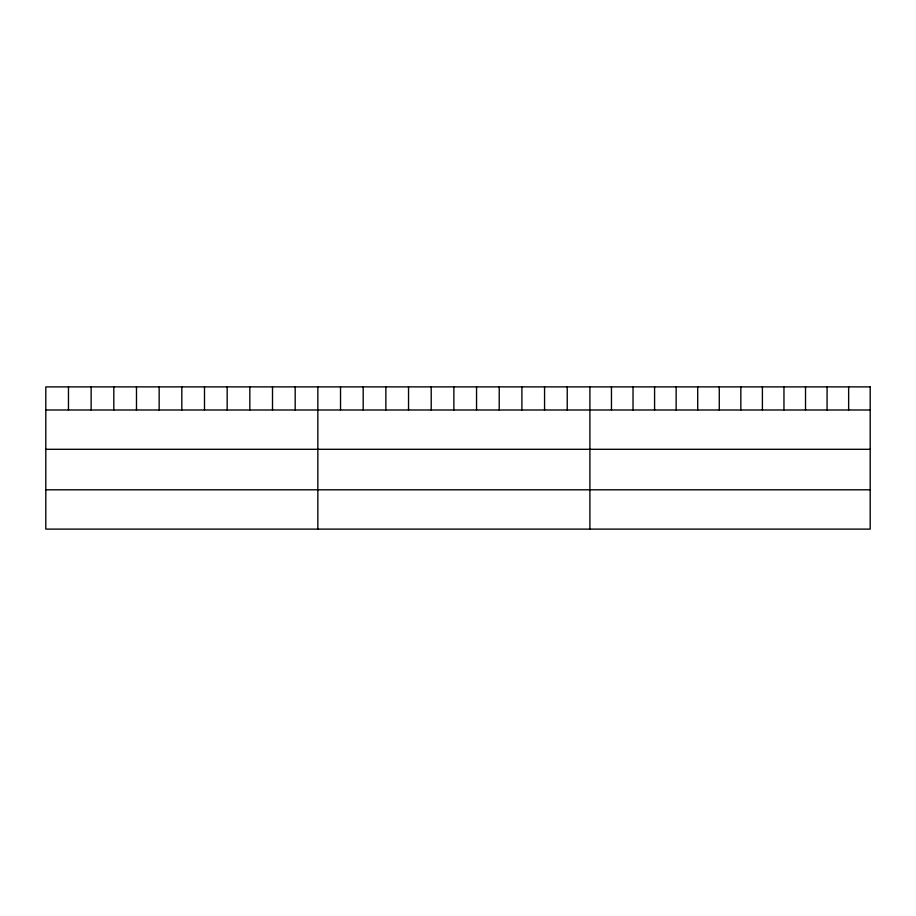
<?xml version="1.0" encoding="UTF-8"?>
<svg xmlns="http://www.w3.org/2000/svg" width="916" height="916" viewBox="0 0 916 916"><rect width="100%" height="100%" fill="white"/><g stroke="black" fill="none" stroke-linecap="round" stroke-linejoin="round"><path stroke-width="1.37" d="M45.8 409.99L870.2 409.99M45.8 449.298L870.2 449.298M45.8 489.797L870.2 489.797M848.64 386.884L848.64 409.99M827.079 386.884L827.079 409.99M805.519 386.884L805.519 409.99M783.959 386.884L783.959 409.99M762.398 386.884L762.398 409.99M740.838 386.884L740.838 409.99M719.266 386.884L719.266 409.99M697.706 386.884L697.706 409.99M676.145 386.884L676.145 409.99M654.585 386.884L654.585 409.99M633.025 386.884L633.025 409.99M611.464 386.884L611.464 409.99M589.904 386.884L589.904 529.116M567.233 386.884L567.233 409.99M544.562 386.884L544.562 409.99M521.891 386.884L521.891 409.99M499.22 386.884L499.22 409.99M476.549 386.884L476.549 409.99M453.878 386.884L453.878 409.99M431.207 386.884L431.207 409.99M408.536 386.884L408.536 409.99M385.865 386.884L385.865 409.99M363.194 386.884L363.194 409.99M340.523 386.884L340.523 409.99M317.852 386.884L317.852 529.116M295.181 386.884L295.181 409.99M272.51 386.884L272.51 409.99M249.839 386.884L249.839 409.99M227.168 386.884L227.168 409.99M204.497 386.884L204.497 409.99M181.826 386.884L181.826 409.99M159.155 386.884L159.155 409.99M136.484 386.884L136.484 409.99M113.813 386.884L113.813 409.99M91.142 386.884L91.142 409.99M68.471 386.884L68.471 409.99M870.2 386.884L45.8 386.884L45.8 529.116L870.2 529.116L870.2 386.884"/></g></svg>
